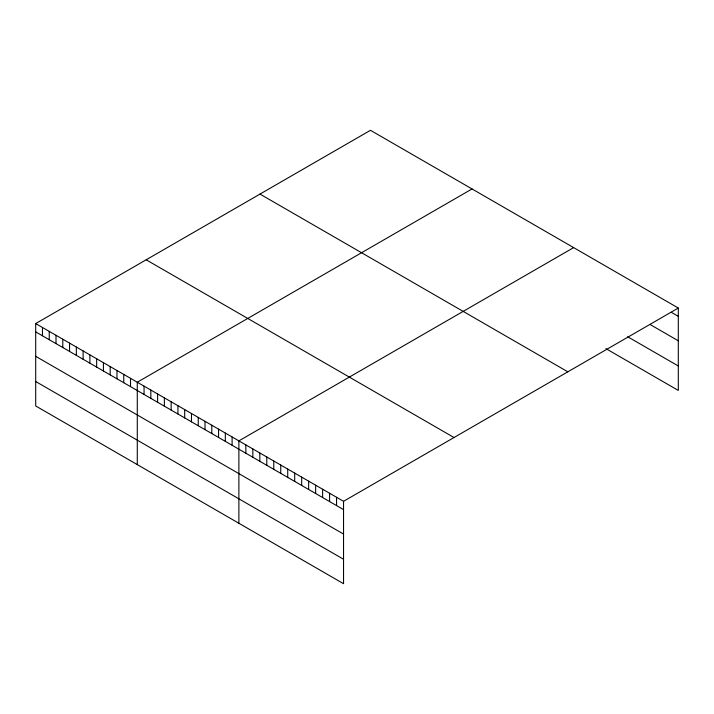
<?xml version="1.0" encoding="UTF-8"?>
<svg xmlns="http://www.w3.org/2000/svg" width="714" height="714" viewBox="0 0 714 714"><rect width="100%" height="100%" fill="white"/><g stroke="black" fill="none" stroke-linecap="round" stroke-linejoin="round"><path stroke-width="1.07" d="M35.7 323.576L343.541 501.308L343.541 583.695L35.7 405.963L35.7 323.576L370.459 130.305L678.3 308.037L678.3 390.424L605.909 348.628M472.043 188.951L137.284 382.222L137.284 464.618M573.637 247.606L238.878 440.877L238.878 523.264M343.541 501.308L678.3 308.037M671.321 312.313L678.3 316.347M650.392 324.674L678.3 340.792M627.713 336.776L678.3 365.979M259.985 194.083L567.826 371.815M146.174 259.798L454.015 437.53M35.7 331.885L343.541 509.617M35.7 356.331L343.541 534.063M35.7 381.517L343.541 559.249M336.562 497.274L336.562 505.583M329.591 493.249L329.591 501.558M322.612 489.224L322.612 497.533M315.633 485.19L315.633 493.499M308.653 481.165L308.653 489.474M301.674 477.13L301.674 485.44M294.695 473.105L294.695 481.414M287.724 469.08L287.724 477.389M280.745 465.046L280.745 473.355M273.765 461.021L273.765 469.33M266.786 456.987L266.786 465.305M259.807 452.962L259.807 461.271M252.836 448.936L252.836 457.246M245.857 444.902L245.857 453.212M232.104 436.968L232.104 445.277M225.329 433.059L225.329 441.368M218.555 429.15L218.555 437.459M211.79 425.241L211.79 433.55M205.016 421.322L205.016 429.641M198.242 417.413L198.242 425.722M191.468 413.504L191.468 421.813M184.694 409.595L184.694 417.904M177.92 405.686L177.92 413.995M171.155 401.777L171.155 410.086M164.381 397.868L164.381 406.177M157.607 393.958L157.607 402.268M150.832 390.049L150.832 398.358M144.058 386.131L144.058 394.449M130.519 378.313L130.519 386.622M123.745 374.404L123.745 382.713M116.971 370.495L116.971 378.804M110.197 366.585L110.197 374.895M103.423 362.676L103.423 370.985M96.649 358.767L96.649 367.076M89.884 354.858L89.884 363.167M83.11 350.94L83.11 359.258M76.336 347.031L76.336 355.34M69.561 343.122L69.561 351.431M62.787 339.212L62.787 347.522M56.013 335.303L56.013 343.613M49.248 331.394L49.248 339.703M42.474 327.485L42.474 335.794"/></g></svg>
